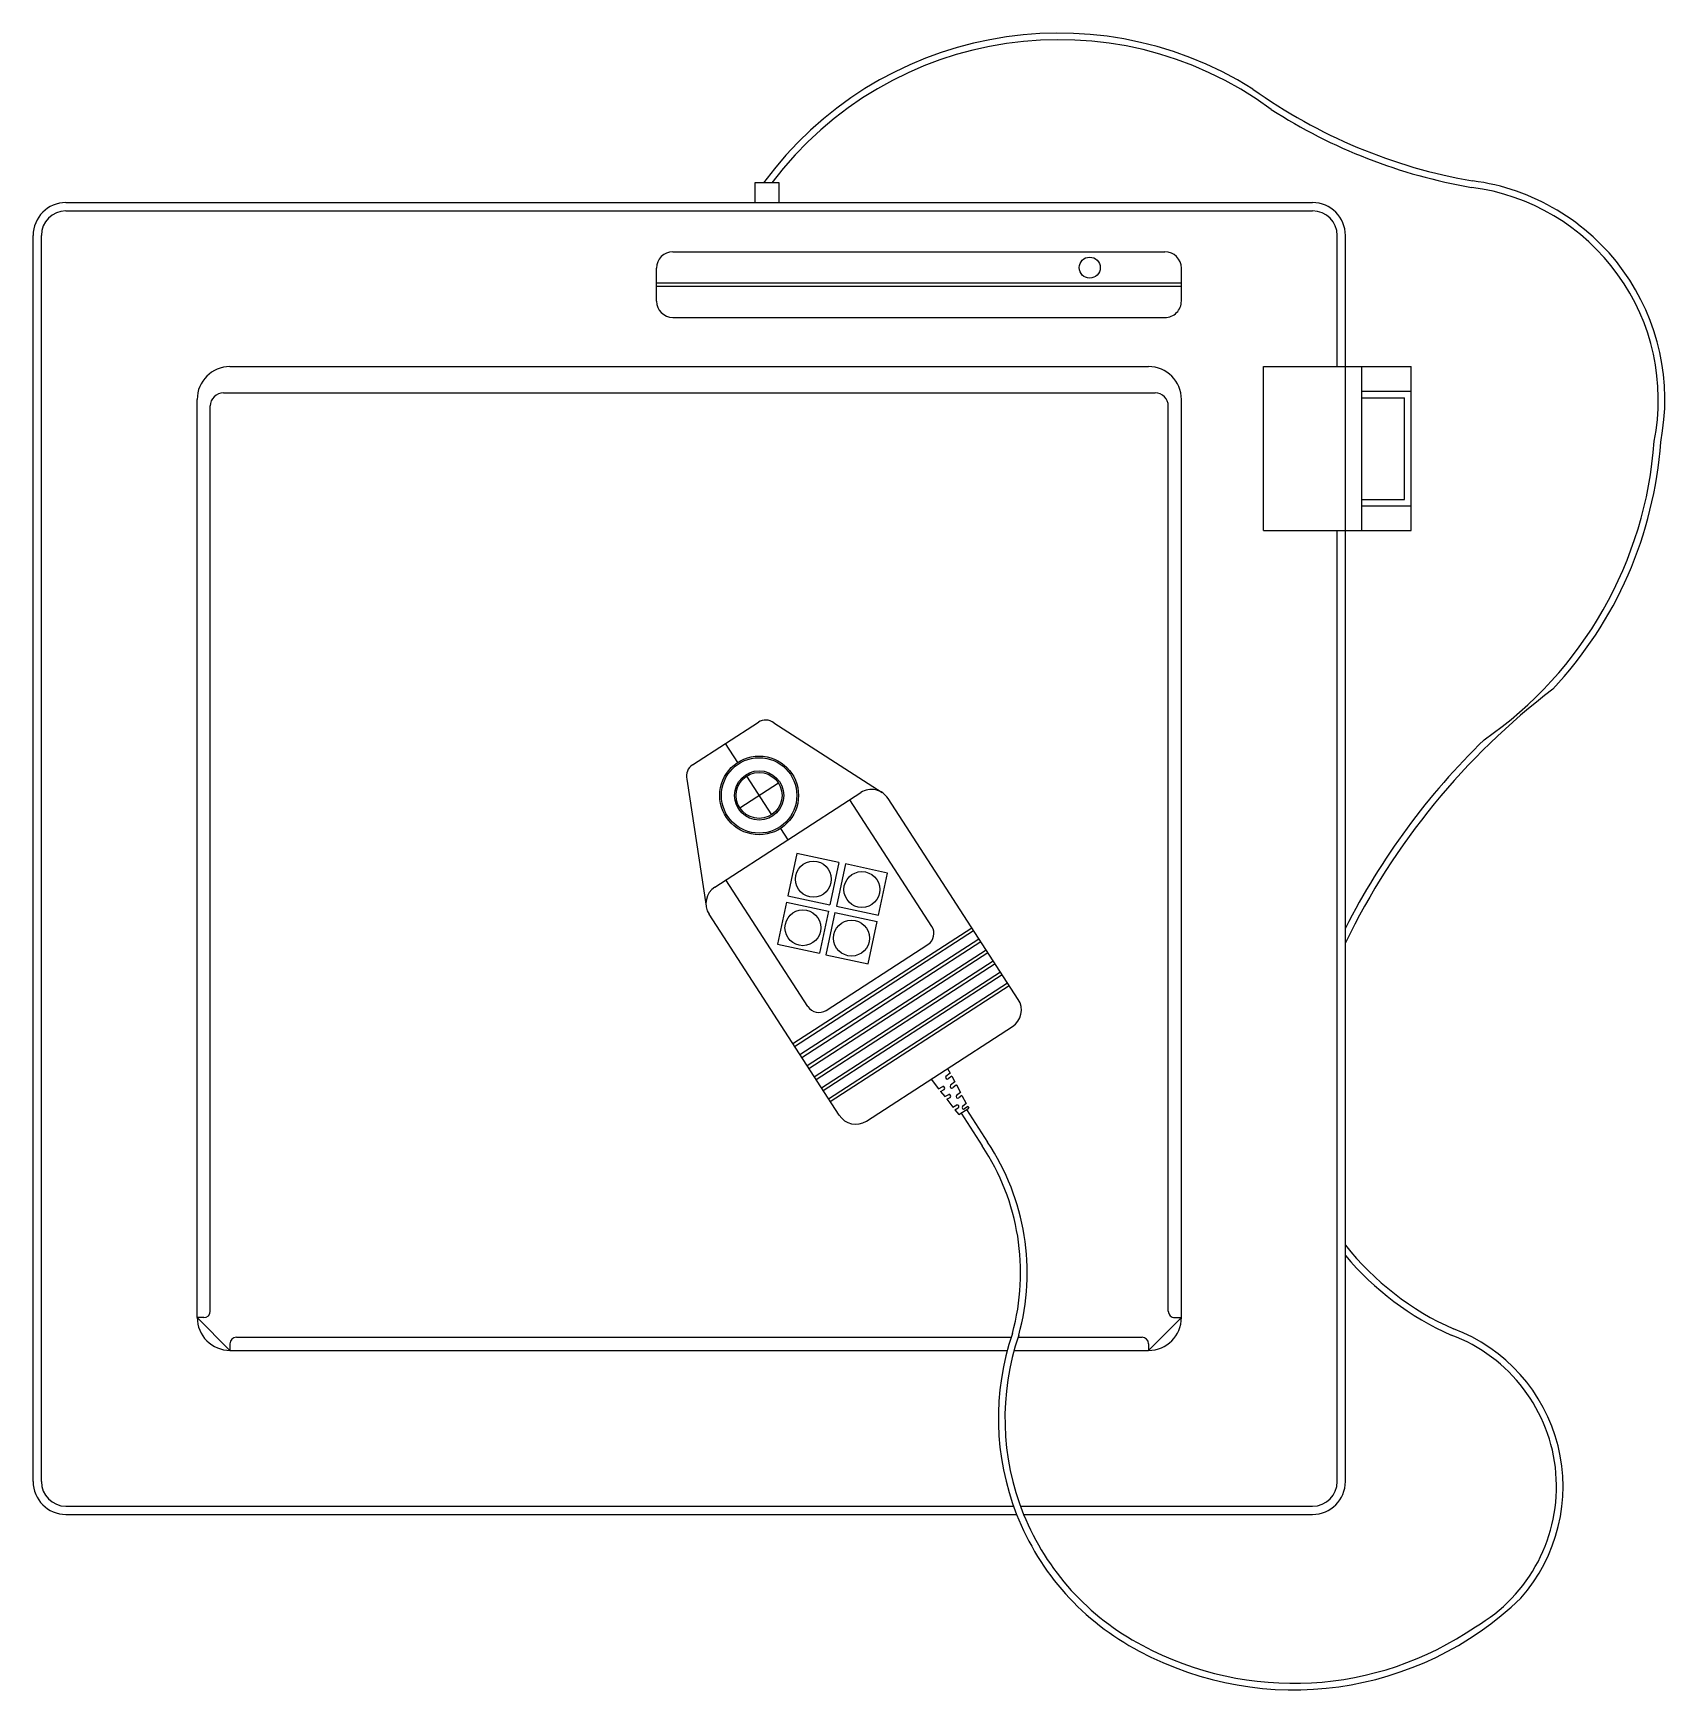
# Model space of a CAD drawing. Extents: x 7.323 to 7.82, y 2.09 to 2.595.
import ezdxf

# ---------------------------------------------------------------- set-up
doc = ezdxf.new("R2010")
doc.units = 0
doc.layers.get('0').update_dxf_attribs({"linetype": 'CONTINUOUS'})

msp = doc.modelspace()

# ---------------------------------------------------------------- linework, layer by layer
at = {"color": 0}
for p, q in [((7.332934741115912, 2.543704781285037), (7.542939680776565, 2.543704781285037)), ((7.332934741115912, 2.541204781285037), (7.712934741115913, 2.541204781285037)), ((7.542939680776565, 2.543704781285037), (7.550360501716055, 2.543704781285037)), ((7.550360501716055, 2.543704781285037), (7.712934741115913, 2.543704781285037)), ((7.322934741115913, 2.153704781285037), (7.322934741115912, 2.533704781285037)), ((7.325434741115913, 2.153704781285037), (7.325434741115912, 2.533704781285037)), ((7.720434741115914, 2.493704781285037), (7.720434741115913, 2.533704781285037)), ((7.722934741115913, 2.493704781285037), (7.722934741115913, 2.533704781285037)), ((7.517934741115911, 2.528704781285037), (7.667934741115912, 2.528704781285037)), ((7.512934741115912, 2.513704781285036), (7.512934741115911, 2.523704781285037)), ((7.672934741115912, 2.513704781285037), (7.672934741115912, 2.523704781285037)), ((7.512934741115911, 2.519204781285036), (7.672934741115912, 2.519204781285036)), ((7.512934741115911, 2.518204781285036), (7.672934741115912, 2.518204781285036)), ((7.517934741115912, 2.508704781285036), (7.667934741115912, 2.508704781285037)), ((7.382934741115912, 2.493704781285037), (7.662934741115913, 2.493704781285037)), ((7.697934741115914, 2.443704781285037), (7.697934741115913, 2.493704781285037)), ((7.697934741115913, 2.493704781285037), (7.722934741115913, 2.493704781285037)), ((7.722934741115913, 2.493704781285037), (7.742934741115913, 2.493704781285037)), ((7.722934741115913, 2.443704781285037), (7.722934741115913, 2.493704781285037)), ((7.727934741115913, 2.484204781285038), (7.727934741115913, 2.493704781285037)), ((7.742934741115912, 2.443704781285037), (7.742934741115911, 2.493704781285037)), ((7.380934741115911, 2.485704781285037), (7.664934741115913, 2.485704781285037)), ((7.727934741115914, 2.486204781285037), (7.742934741115913, 2.486204781285037)), ((7.372934741115912, 2.203704781285037), (7.372934741115913, 2.483704781285037)), ((7.376934741115911, 2.205704781285037), (7.376934741115911, 2.481704781285037)), ((7.668934741115913, 2.205704781285037), (7.668934741115913, 2.481704781285037)), ((7.672934741115913, 2.203704781285037), (7.672934741115913, 2.483704781285037)), ((7.727934741115913, 2.453204781285037), (7.727934741115913, 2.484204781285038)), ((7.727934741115913, 2.484204781285038), (7.740934741115914, 2.484204781285038)), ((7.740934741115914, 2.453204781285037), (7.740934741115914, 2.484204781285038)), ((7.727934741115914, 2.453204781285037), (7.740934741115914, 2.453204781285037)), ((7.727934741115913, 2.443704781285037), (7.727934741115913, 2.453204781285037)), ((7.727934741115913, 2.451204781285037), (7.742934741115912, 2.451204781285037)), ((7.697934741115914, 2.443704781285037), (7.722934741115913, 2.443704781285037)), ((7.720434741115913, 2.153704781285037), (7.720434741115913, 2.443704781285037)), ((7.722934741115913, 2.443704781285037), (7.742934741115912, 2.443704781285037)), ((7.722934741115913, 2.322493376919196), (7.722934741115913, 2.443704781285037)), ((7.523908220084686, 2.372277401582467), (7.544027602143475, 2.385299850596658)), ((7.548702274296728, 2.385063419485717), (7.581682700415459, 2.363850375034971)), ((7.537700468777597, 2.37302191096502), (7.533967911114082, 2.378788626089563)), ((7.522209645986393, 2.367915830140522), (7.528057086824788, 2.329140719599301)), ((7.538344449939972, 2.359144400804242), (7.550097359541517, 2.36675157609458)), ((7.540417317095575, 2.368824443250184), (7.548024492385914, 2.357071533648639)), ((7.530739270451289, 2.335007056000419), (7.575232428228564, 2.363805648170986)), ((7.59686945858209, 2.323015466540102), (7.571874454056695, 2.361632169516604)), ((7.623195592910419, 2.300745876258132), (7.583529607467943, 2.362028904894755)), ((7.550741340703891, 2.352874065933801), (7.552985849339928, 2.349406352085704)), ((7.555702697657905, 2.345208884370866), (7.552950850067362, 2.33235808425605)), ((7.56855349777272, 2.342457036780322), (7.555702697657905, 2.345208884370866)), ((7.56855349777272, 2.342457036780322), (7.565801650182177, 2.329606236665506)), ((7.570509161674349, 2.342038254373972), (7.567757314083805, 2.329187454259156)), ((7.583359961789164, 2.339286406783429), (7.570509161674349, 2.342038254373971)), ((7.580608114198621, 2.326435606668612), (7.583359961789164, 2.339286406783429)), ((7.559092249148556, 2.2985638316783), (7.534097244623158, 2.337180534654801)), ((7.552532067661012, 2.330402420354423), (7.549780220070468, 2.317551620239605)), ((7.552532067661011, 2.330402420354422), (7.565382867775829, 2.327650572763878)), ((7.552950850067362, 2.33235808425605), (7.565801650182177, 2.329606236665506)), ((7.567757314083805, 2.329187454259156), (7.580608114198622, 2.326435606668612)), ((7.568628512617535, 2.26542684812442), (7.528962527175058, 2.326709876761042)), ((7.565382867775829, 2.327650572763878), (7.562631020185284, 2.314799772649061)), ((7.567338531677455, 2.327231790357528), (7.564586684086913, 2.314380990242712)), ((7.567338531677455, 2.327231790357528), (7.580189331792272, 2.324479942766984)), ((7.577437484201727, 2.311629142652168), (7.580189331792272, 2.324479942766985)), ((7.55450090136405, 2.287253680241572), (7.609067981656934, 2.322572708375285)), ((7.555044271027646, 2.286414186698605), (7.60961135132053, 2.321733214832318)), ((7.556674380018433, 2.283895706069702), (7.611241460311316, 2.319214734203416)), ((7.722934741115913, 2.317996944957944), (7.722934741115913, 2.322493376919196)), ((7.549780220070468, 2.317551620239605), (7.562631020185284, 2.314799772649061)), ((7.557217749682029, 2.283056212526735), (7.611784829974911, 2.318375240660449)), ((7.558847858672816, 2.280537731897832), (7.613414938965699, 2.315856760031546)), ((7.559391228336411, 2.279698238354865), (7.613958308629294, 2.315017266488579)), ((7.564586684086913, 2.314380990242712), (7.577437484201727, 2.311629142652168)), ((7.564623701974808, 2.297379336160813), (7.595684963064604, 2.31748401371385)), ((7.722934741115913, 2.225764971668835), (7.722934741115913, 2.317996944957944)), ((7.561021337327198, 2.277179757725963), (7.615588417620081, 2.312498785859676)), ((7.561564706990794, 2.276340264182995), (7.616131787283678, 2.311659292316709)), ((7.56319481598158, 2.273821783554093), (7.617761896274463, 2.309140811687807)), ((7.563738185645176, 2.272982290011125), (7.618305265938059, 2.30830131814484)), ((7.565368294635962, 2.270463809382224), (7.619935374928846, 2.305782837515937)), ((7.565911664299558, 2.269624315839256), (7.620478744592441, 2.30494334397297)), ((7.576925691856915, 2.263650104848189), (7.621418849634188, 2.292448697018754)), ((7.601690751374454, 2.279679509924259), (7.602455977683807, 2.278235434946485)), ((7.596653790116648, 2.276419291942685), (7.598922872894079, 2.273505281068288)), ((7.59892287289408, 2.273505281068288), (7.600175151881685, 2.274168873224315)), ((7.602455977683806, 2.278235434946485), (7.60117360562914, 2.277236877127409)), ((7.602931412842332, 2.277338231063672), (7.601843835114496, 2.276491355743806)), ((7.603869926543228, 2.275567141733368), (7.602553706138871, 2.274542226872181)), ((7.602931412842333, 2.277338231063673), (7.603869926543228, 2.275567141733368)), ((7.604345361701754, 2.274669937850555), (7.603223935624228, 2.273796705488578)), ((7.604345361701755, 2.274669937850555), (7.605571562068604, 2.272355948843822)), ((7.599546711414704, 2.272704132581751), (7.600580840796689, 2.273252125603269)), ((7.599546711414704, 2.272704132581751), (7.600801158879094, 2.271093140867853)), ((7.600801158879094, 2.271093140867853), (7.602004593501698, 2.271730850023524)), ((7.601424997399717, 2.270291992381314), (7.602410282416701, 2.270814102402478)), ((7.601424997399718, 2.270291992381315), (7.603273649860866, 2.267917908267527)), ((7.603273649860866, 2.267917908267527), (7.604475941281521, 2.268555011631795)), ((7.605571562068604, 2.272355948843821), (7.604383136428195, 2.271430545244061)), ((7.606046997227129, 2.271458744961009), (7.605053365913552, 2.270685023860458)), ((7.606046997227129, 2.271458744961008), (7.607336024322822, 2.269026194287025)), ((7.607336024322824, 2.269026194287026), (7.606180478207941, 2.268126393325113)), ((7.60389748838149, 2.267116759780989), (7.604881630196525, 2.267638264010749)), ((7.603897488381491, 2.26711675978099), (7.605080729071723, 2.265597213525268)), ((7.605080729071723, 2.265597213525268), (7.608113027212732, 2.267559895471548)), ((7.60575738459926, 2.266035184834812), (7.612201941218339, 2.256078494148025)), ((7.60781145948135, 2.268128990404213), (7.606850707693297, 2.26738087194151)), ((7.607436371685195, 2.267121924162003), (7.613873498137473, 2.257176712910802)), ((7.607811459481349, 2.268128990404212), (7.608113027212732, 2.267559895471548)), ((7.722934741115913, 2.222603984206248), (7.722934741115913, 2.225764971668835)), ((7.722934741115913, 2.153704781285037), (7.722934741115913, 2.222603984206248)), ((7.374934741115911, 2.203704781285037), (7.372934741115911, 2.203704781285037)), ((7.372934741115912, 2.203704781285037), (7.382934741115911, 2.193704781285037)), ((7.672934741115913, 2.203704781285037), (7.662934741115913, 2.193704781285037)), ((7.670934741115913, 2.203704781285037), (7.672934741115914, 2.203704781285037)), ((7.38493474111591, 2.197704781285037), (7.62103221034207, 2.197704781285037)), ((7.623136847282497, 2.197704781285037), (7.660934741115914, 2.197704781285037)), ((7.382934741115911, 2.195704781285037), (7.382934741115911, 2.193704781285037)), ((7.382934741115911, 2.193704781285037), (7.619853570871861, 2.193704781285037)), ((7.621925320383465, 2.193704781285037), (7.662934741115913, 2.193704781285037)), ((7.662934741115913, 2.195704781285037), (7.662934741115913, 2.193704781285037)), ((7.332934741115912, 2.146204781285037), (7.621766350618929, 2.146204781285037)), ((7.332934741115912, 2.143704781285037), (7.622700761694762, 2.143704781285037)), ((7.623892012884052, 2.146204781285037), (7.712934741115913, 2.146204781285037)), ((7.624853809492529, 2.143704781285037), (7.712934741115913, 2.143704781285037))]:
    msp.add_line(p, q, dxfattribs=at)
for points in [[(7.545598209903344, 2.549713658478687), (7.542939680776564, 2.549713658478687)], [(7.542939680776564, 2.549713658478687), (7.542939680776565, 2.543704781285037)], [(7.548087099202333, 2.549713658478687), (7.545598209903344, 2.549713658478687)], [(7.550360501716055, 2.543704781285037), (7.550360501716055, 2.549713658478687), (7.548087099202333, 2.549713658478687)]]:
    msp.add_lwpolyline(points, dxfattribs=at)
for centre, radius in [((7.645000315253029, 2.523885170920406), 0.0031979254237739), ((7.544220904740745, 2.362947988449411), 0.012), ((7.544220904740745, 2.362947988449411), 0.0115), ((7.544220904740745, 2.362947988449411), 0.0075), ((7.544220904740745, 2.362947988449411), 0.007), ((7.560752173920042, 2.337407560518187), 0.0054771865643501), ((7.575558637936486, 2.334236930521293), 0.0054771865643501), ((7.557581543923149, 2.322601096501742), 0.0054771865643501), ((7.572388007939592, 2.319430466504849), 0.0054771865643501)]:
    msp.add_circle(centre, radius, dxfattribs=at)
for centre, radius, start, end in [((7.63553903671032, 2.484020064871434), 0.1113777382054306, 57.88117359899522, 143.8552697260263), ((7.63553903671032, 2.484020064871434), 0.1093777382054306, 53.66881316354974, 143.0862509574104), ((7.789206036683459, 2.710057774000102), 0.1620723497965662, 234.3547737261863, 260.2143559164609), ((7.789206036683459, 2.710057774000102), 0.1640723497965662, 237.2055557605954, 260.2292482954401), ((7.753033017254023, 2.483631400981506), 0.065267560244909, 348.7850681380868, 82.66841476481042), ((7.753033017254023, 2.483631400981506), 0.067267560244909, 348.8928774842187, 82.63176385823444), ((7.332934741115912, 2.533704781285037), 0.01, 90, 179.9999999999999), ((7.332934741115912, 2.533704781285037), 0.0075, 90, 180), ((7.712934741115913, 2.533704781285037), 0.01, 0, 90), ((7.712934741115913, 2.533704781285037), 0.0075, 0, 90), ((7.517934741115911, 2.523704781285037), 0.005, 90, 180), ((7.667934741115912, 2.523704781285037), 0.005, 0, 90), ((7.517934741115912, 2.513704781285036), 0.005, 180.0000000000051, 270), ((7.667934741115912, 2.513704781285037), 0.005, 270, 1.2722e-12), ((7.382934741115912, 2.483704781285037), 0.01, 90, 180), ((7.662934741115913, 2.483704781285037), 0.01, 0, 90), ((7.380934741115911, 2.481704781285037), 0.004, 89.99999999999991, 180), ((7.664934741115913, 2.481704781285037), 0.004, 359.9999999999998, 89.99999999999993), ((7.696420194124841, 2.479366700316823), 0.1209281988216385, 304.6706684870542, 356.0030103447344), ((7.696420194124841, 2.479366700316823), 0.1229281988216385, 316.8689132053202, 355.9444210401631), ((7.917063116679371, 2.223830059463241), 0.215761971910436, 127.3606883557359, 154.123120785293), ((7.546201080797858, 2.381941876424789), 0.004, 51.29590928369457, 122.9133224091422), ((7.917063116679371, 2.223830059463241), 0.217761971910436, 134.2131524912825, 153.0586157467882), ((7.52608169873907, 2.368919427410599), 0.004, 122.913322409142, 194.5307355345885), ((7.578492646210138, 2.358768686913182), 0.006, 32.91332240914156, 122.9133224091416), ((7.533999488432864, 2.329970094742616), 0.006, 122.913322409142, 212.9133224091416), ((7.593511484410221, 2.32084198788572), 0.004, 302.9133224091421, 32.91332240914086), ((7.618158631652615, 2.297485658276559), 0.006, 302.9133224091416, 32.91332240914094), ((7.562450223320425, 2.300737310332682), 0.004, 212.9133224091416, 302.9133224091421), ((7.600311759831427, 2.273681187729365), 0.0005064571787593, 302.0933682842759, 105.6483483490206), ((7.601562585505228, 2.27691254160682), 0.0005064571787593, 140.1782964692711, 303.7332765340158), ((7.602942686014959, 2.274217891351592), 0.0005064571787593, 140.1782964692711, 303.7332765340158), ((7.602141201451439, 2.271243164528574), 0.0005064571787593, 302.0933682842759, 105.6483483490206), ((7.604772116304283, 2.271106209723472), 0.0005064571787593, 140.1782964692711, 303.7332765340158), ((7.604612549231263, 2.268067326136845), 0.0005064571787593, 302.0933682842759, 105.6483483490206), ((7.573665473875342, 2.268687066105993), 0.006, 212.9133224091416, 302.9133224091416), ((7.606569458084029, 2.267802057804524), 0.0005064571787593, 140.1782964692711, 303.7332765340158), ((7.554184405614256, 2.217382149256915), 0.0697383792864644, 344.6357636673908, 33.70236395306093), ((7.554184405614256, 2.217382149256915), 0.0717383792864644, 344.5870689984952, 33.69128715827522), ((7.791346065971675, 2.280089049161007), 0.0873568243693419, 218.4523928721258, 246.0524676799992), ((7.791346065971675, 2.280089049161007), 0.0893568243693419, 220.0398587846349, 246.0921942254476), ((7.382934741115911, 2.203704781285037), 0.01, 179.9999999999998, 270), ((7.374934741115911, 2.205704781285037), 0.002, 270, 0), ((7.662934741115913, 2.203704781285037), 0.01, 270, 0), ((7.670934741115913, 2.205704781285037), 0.002, 179.9999999999998, 270), ((7.670934741115913, 2.205704781285037), 0.002, 180, 270), ((7.38493474111591, 2.195704781285037), 0.002, 90, 180), ((7.697369009618284, 2.173037741245855), 0.0802232496725955, 161.1896452650989, 201.4470751830568), ((7.697369009618284, 2.173037741245855), 0.0782232496725955, 161.1461667135341, 202.0237133975449), ((7.660934741115914, 2.195704781285037), 0.002, 0, 90), ((7.737955998547956, 2.152171545982583), 0.0493156471469689, 299.9218938571165, 69.6164651417359), ((7.737955998547956, 2.152171545982583), 0.0513156471469689, 318.5394167928357, 69.54669400030214), ((7.332934741115912, 2.153704781285037), 0.01, 180, 270), ((7.332934741115912, 2.153704781285037), 0.0075, 180, 270), ((7.712934741115913, 2.153704781285037), 0.0075, 270, 0), ((7.712934741115913, 2.153704781285037), 0.01, 270, 0), ((7.697369009618284, 2.173037741245855), 0.0802232496725955, 201.4470751830568, 242.289983503937), ((7.697369009618284, 2.173037741245855), 0.0782232496725955, 202.0237133975449, 242.296196239839), ((7.707150370828653, 2.189840626271105), 0.0996509466526215, 241.8034012808946, 314.0310161269128), ((7.707150370828653, 2.189840626271105), 0.0976509466526215, 241.7984121832608, 304.5677361545215)]:
    msp.add_arc(centre, radius, start, end, dxfattribs=at)

doc.saveas('drawing.dxf')
